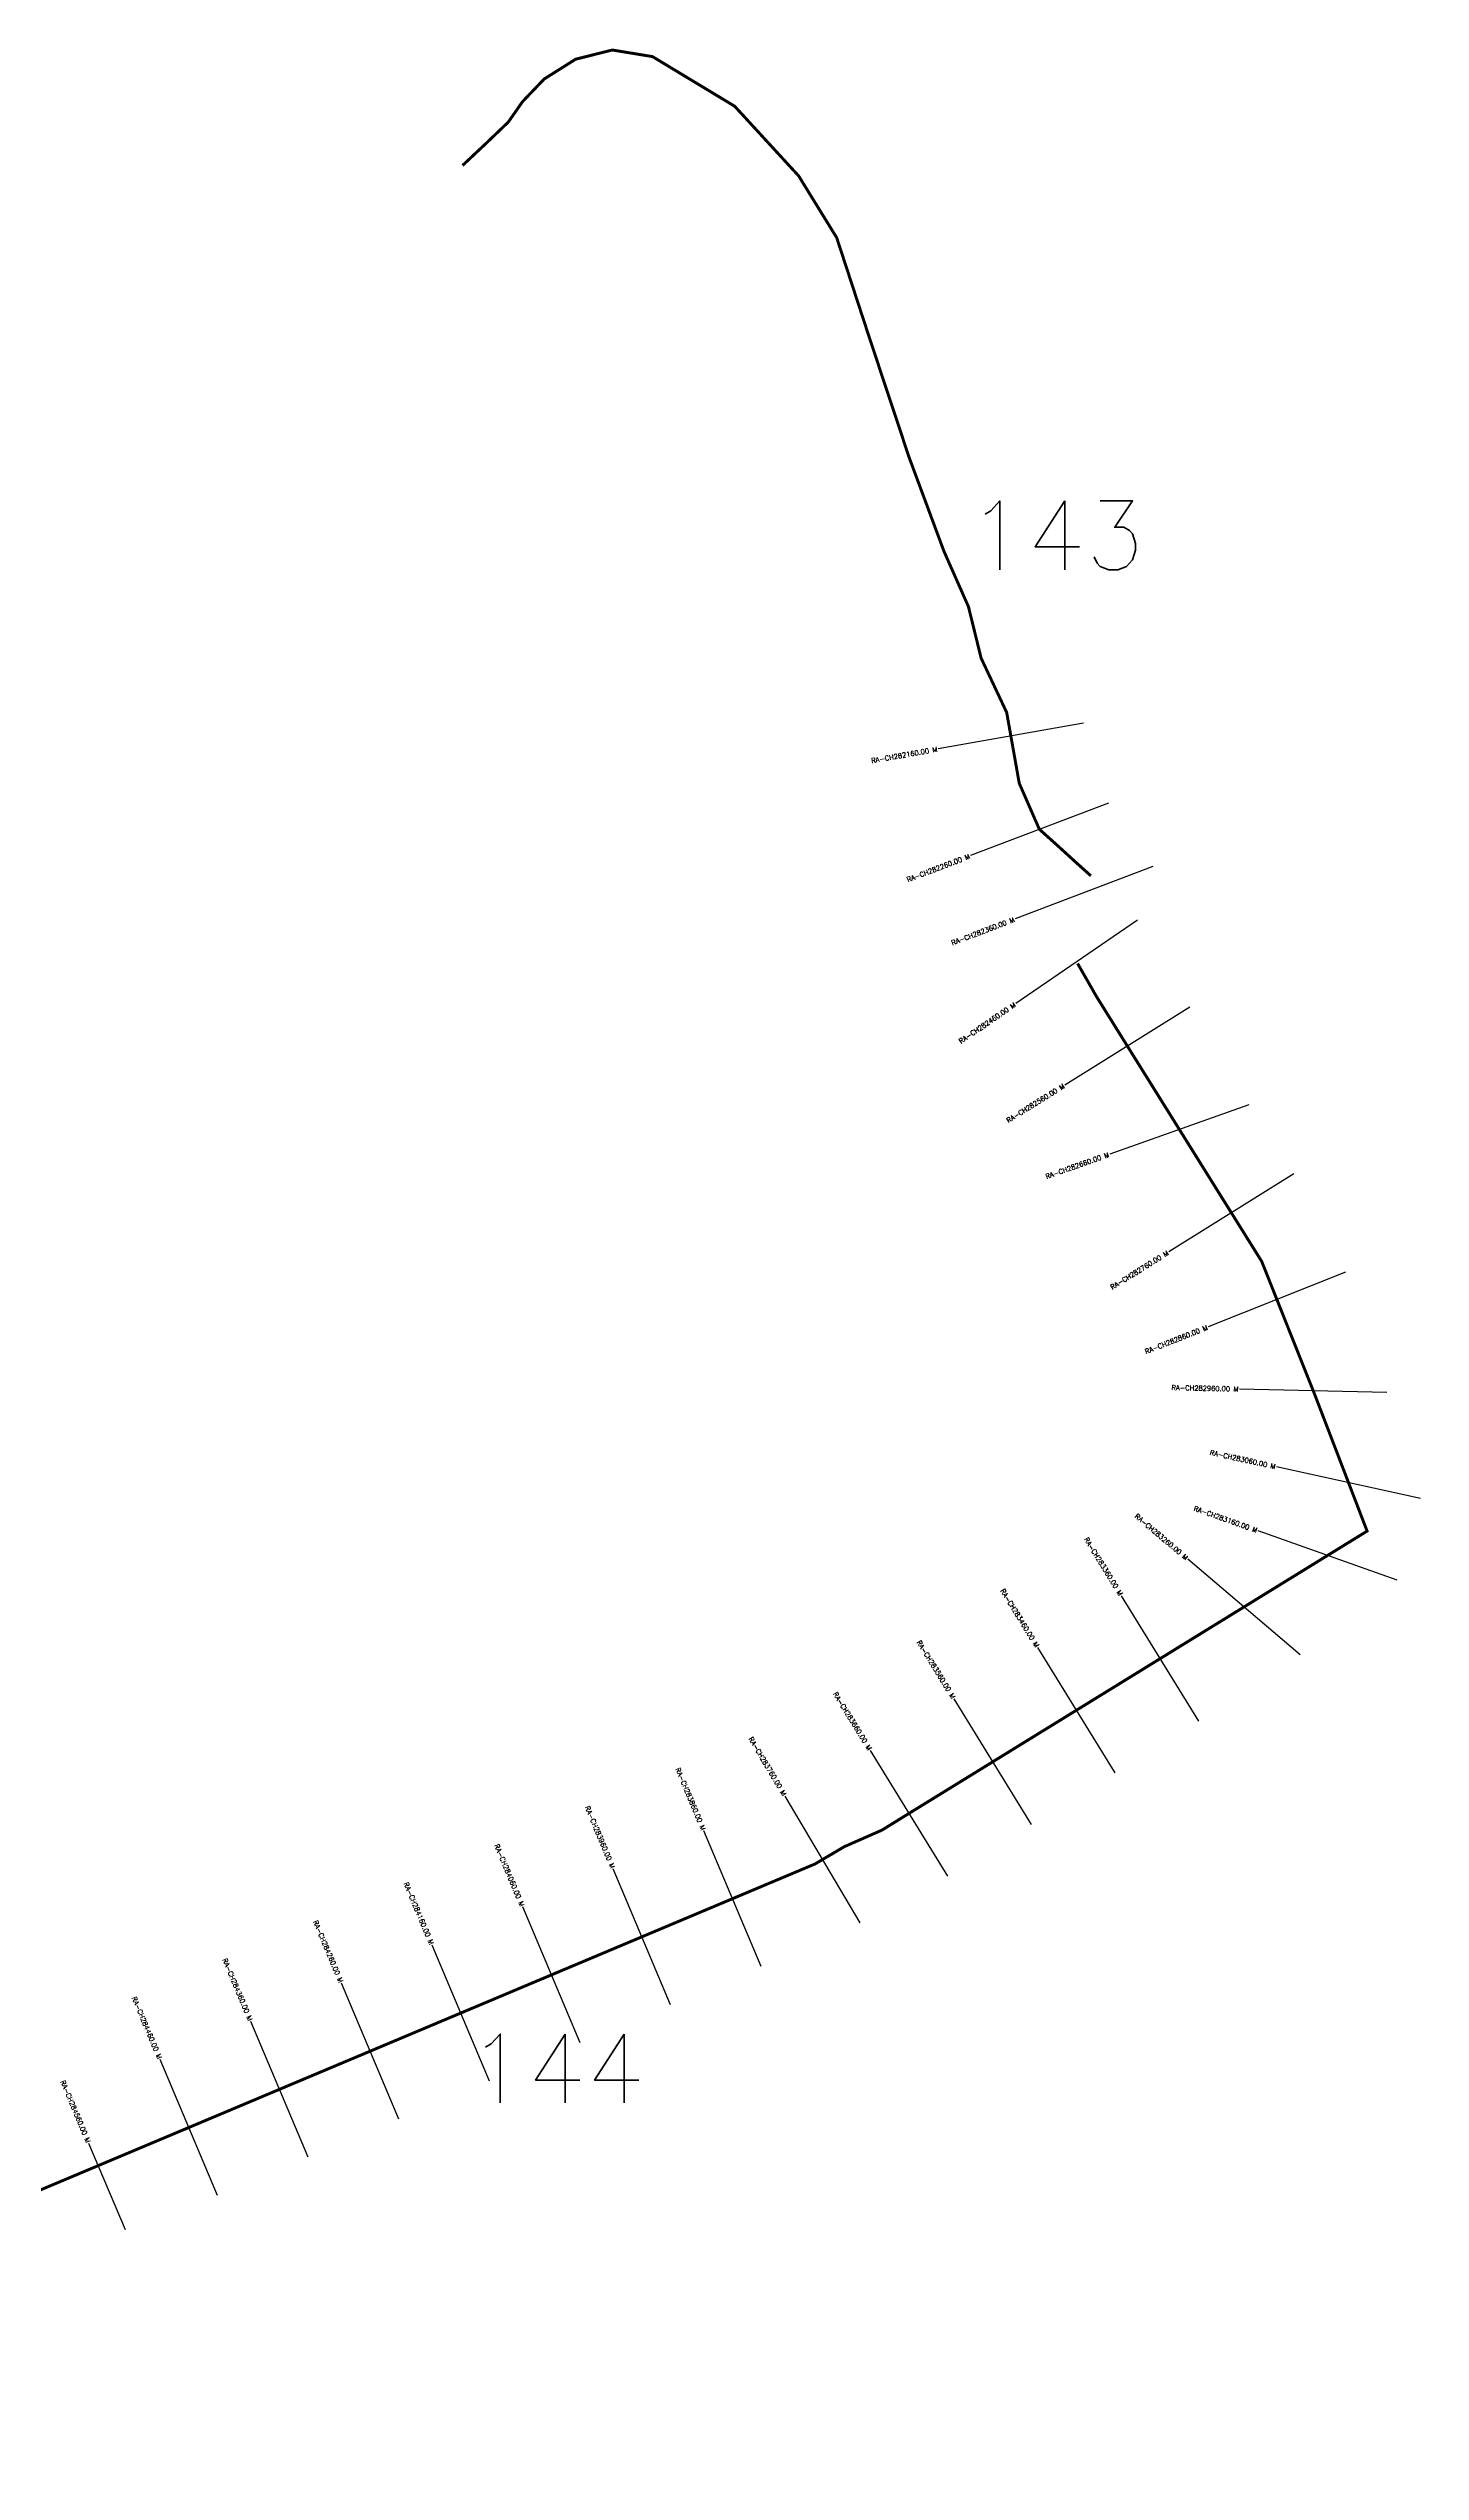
# Model space of a CAD drawing. Header units: metres. Extents: x 281636 to 292461, y 2021459 to 2024596.
# Drawn here: x 285923 to 287318, y 2022131 to 2024596 of the extents above; entities that cross this region are included whole.
import ezdxf
from ezdxf.enums import TextEntityAlignment as Align

# ---------------------------------------------------------------- set-up
doc = ezdxf.new("R2010")
doc.units = ezdxf.units.M
for name, color, linetype in [('CS', 134, 'Continuous'), ('CSMark', 6, 'Continuous'), ('NATURALLY PROTECTED', 3, 'Continuous')]:
    doc.layers.add(name, color=color, linetype=linetype)
doc.styles.get("Standard").update_dxf_attribs({"font": 'simplex.shx'})

msp = doc.modelspace()

# ---------------------------------------------------------------- linework, layer by layer
at = {"layer": 'CS'}
for p, q in [((286975.6, 2023909.7), (286827.9, 2023883.6)), ((287000.9, 2023828.4), (286860.7, 2023775)), ((287046.3, 2023764.1), (286906.2, 2023710.6)), ((287030.5, 2023709.2), (286906.7, 2023624.5)), ((287083.9, 2023620.9), (286956.6, 2023541.6)), ((287143.8, 2023521.4), (287002.4, 2023471.4)), ((287189.7, 2023451.2), (287062.4, 2023371.9)), ((287242, 2023351.1), (287102.6, 2023295.6)), ((287284.3, 2023228.6), (287134.3, 2023232.2)), ((287318.4, 2023121), (287171.9, 2023153.1)), ((287294.7, 2023037.9), (287153.3, 2023088)), ((287196, 2022961.9), (287081.7, 2023059.1)), ((287093.1, 2022894.2), (287014.4, 2023021.9)), ((287008, 2022841.7), (286929.2, 2022969.4)), ((286922.8, 2022789.2), (286844.1, 2022916.9)), ((286837.7, 2022736.7), (286759, 2022864.4)), ((286748.5, 2022689), (286672.1, 2022818.1)), ((286647.8, 2022644.6), (286589.6, 2022782.8)), ((286555.7, 2022605.8), (286497.4, 2022744)), ((286463.5, 2022566.9), (286405.3, 2022705.2)), ((286371.3, 2022528.1), (286313.1, 2022666.4)), ((286279.2, 2022489.3), (286221, 2022627.6)), ((286187, 2022450.5), (286128.8, 2022588.8)), ((286094.8, 2022411.7), (286036.6, 2022550)), ((286001.1, 2022376.6), (285964, 2022464.7))]:
    msp.add_line(p, q, dxfattribs=at)
at = {"layer": 'NATURALLY PROTECTED', "const_width": 3, "flags": 128}
for points in [[(286344, 2024477.3), (286368.7, 2024500.5), (286390.5, 2024521.4), (286405.1, 2024542.3), (286427.1, 2024565.3), (286459, 2024585.4), (286496.3, 2024594.8), (286537.2, 2024588.1), (286620.8, 2024537.6), (286685.9, 2024466.7), (286724.6, 2024403.8), (286758.1, 2024301.3), (286798.1, 2024180.7), (286833.7, 2024084.7), (286858.6, 2024028.4), (286871.5, 2023976), (286897.5, 2023920.7), (286910.3, 2023848.6), (286930.7, 2023801.9), (286951.8, 2023782.9), (286967, 2023769), (286983.1, 2023754.5)], [(286969.6, 2023665.3), (286989.1, 2023631.2), (287083.6, 2023479.6), (287156.9, 2023362.1), (287211, 2023226.2), (287264.1, 2023087.7), (286770.4, 2022783.3), (286732.4, 2022766.6), (286702.6, 2022749), (285276.1, 2022148.4), (285251.9, 2022132.2)]]:
    msp.add_lwpolyline(points, dxfattribs=at)

# ---------------------------------------------------------------- texts
at = {"char_height": 70, "attachment_point": 1}
for s, insert in [('143', (286857.5, 2024135.9)), ('144', (286349.3, 2022575.8))]:
    msp.add_mtext_dynamic_manual_height_columns(s, width=95.172, gutter_width=1, heights=[0], dxfattribs=dict(at, insert=insert))
at = {"layer": 'CSMark'}
for s, rotation, p in [('RA-CH282160.00 M', 10.0422, (286826.9, 2023883.4)), ('RA-CH282260.00 M', 20.8813, (286859.8, 2023774.6)), ('RA-CH282360.00 M', 20.8826, (286905.2, 2023710.2)), ('RA-CH282460.00 M', 34.3755, (286905.9, 2023624)), ('RA-CH282560.00 M', 31.9313, (286955.8, 2023541.1)), ('RA-CH282660.00 M', 19.5034, (287001.5, 2023471)), ('RA-CH282760.00 M', 31.9313, (287061.5, 2023371.3)), ('RA-CH282860.00 M', 21.7175, (287101.7, 2023295.2)), ('RA-CH282960.00 M', 358.6501, (287133.3, 2023232.2)), ('RA-CH283060.00 M', 347.6631, (287170.9, 2023153.3)), ('RA-CH283160.00 M', 340.5077, (287152.3, 2023088.3)), ('RA-CH283260.00 M', 319.6486, (287080.9, 2023059.7)), ('RA-CH283360.00 M', 301.6518, (287013.8, 2023022.7)), ('RA-CH283460.00 M', 301.6518, (286928.7, 2022970.2)), ('RA-CH283560.00 M', 301.6518, (286843.6, 2022917.8)), ('RA-CH283660.00 M', 301.6518, (286758.5, 2022865.3)), ('RA-CH283760.00 M', 300.6098, (286671.6, 2022819)), ('RA-CH283860.00 M', 292.8323, (286589.2, 2022783.7)), ('RA-CH283960.00 M', 292.8323, (286497.1, 2022744.9)), ('RA-CH284060.00 M', 292.8323, (286404.9, 2022706.1)), ('RA-CH284160.00 M', 292.8323, (286312.7, 2022667.3)), ('RA-CH284260.00 M', 292.8323, (286220.6, 2022628.5)), ('RA-CH284360.00 M', 292.8323, (286128.4, 2022589.7)), ('RA-CH284460.00 M', 292.8323, (286036.2, 2022550.9)), ('RA-CH284560.00 M', 292.8323, (285963.6, 2022465.6))]:
    msp.add_text(s, height=5, rotation=rotation, dxfattribs=at).set_placement(p, align=Align.MIDDLE_RIGHT)

doc.saveas('drawing.dxf')
